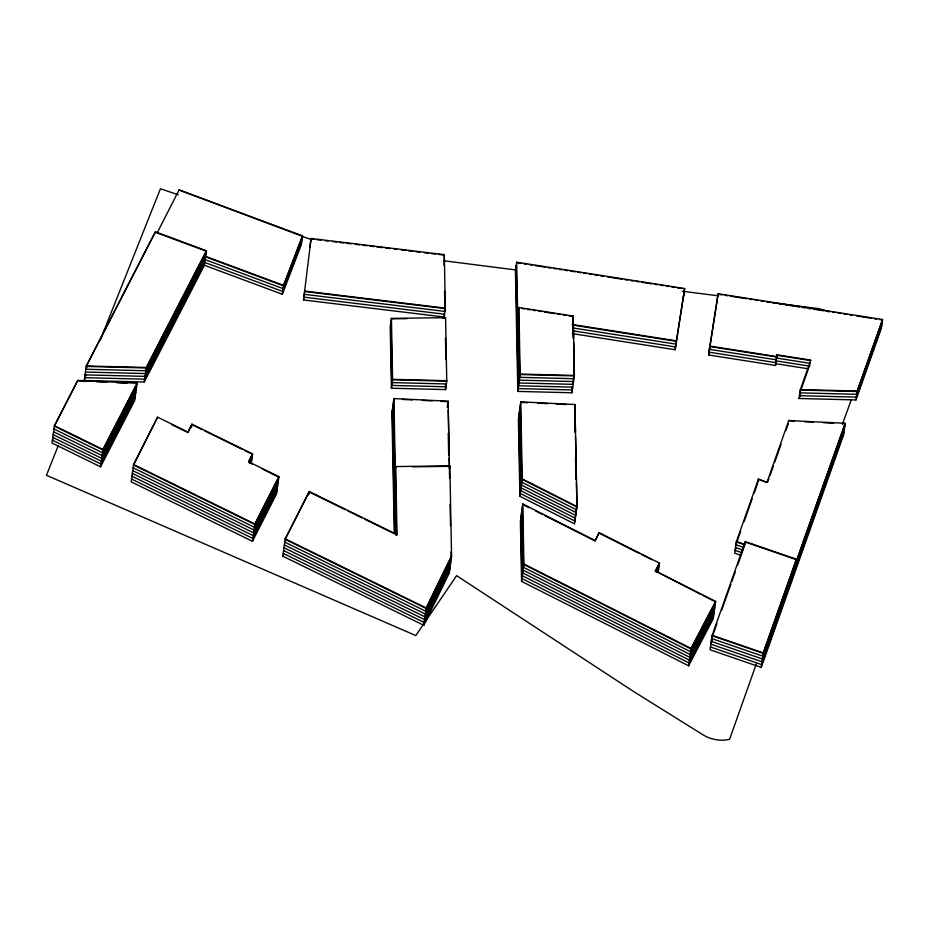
<?xml version="1.0" encoding="UTF-8"?>
<svg xmlns="http://www.w3.org/2000/svg" width="929" height="929" viewBox="0 0 929 929"><rect width="100%" height="100%" fill="white"/><g stroke="black" fill="none" stroke-linecap="round" stroke-linejoin="round"><path stroke-width="1.39" d="M303.528 299.962L304.758 291.056L445.386 308.138L444.155 317.033L303.528 299.962L311.099 238.474L444.329 254.662L445.328 308.602L304.7 291.52M54.428 425.703L52.024 443.04L100.553 466.822L134.682 400.608L137.086 383.271L77.781 380.391L54.428 425.703L102.956 449.485L100.553 466.822M137.016 383.735L102.887 449.961L54.37 426.167L77.781 380.391M86.281 365.968L84.26 380.484L144.262 382.005L204.415 265.288L206.435 250.76L155.422 231.797L86.281 365.968L146.283 367.478L206.435 250.76M155.352 232.262L206.366 251.225L146.213 367.942L86.211 366.432L155.422 231.797M144.262 382.005L146.283 367.478M187.925 432.031L157.605 417.167L133.59 464.5L131.186 481.837L252.491 541.317L276.505 493.973L278.909 476.635L248.577 461.771L252.583 453.875L191.931 424.147L187.867 432.496L171.435 424.448M204.415 265.288L282.335 294.261L301.286 244.757L302.529 235.85L179.1 189.946L302.459 236.314L283.496 285.83L205.588 256.857L145.435 373.563L85.433 372.053M157.605 417.167L133.521 464.976L254.836 524.444L278.839 477.1L262.419 469.052M191.479 427.421L191.931 424.147M252.305 464.094L248.577 461.771M251.353 462.781L252.583 453.875M282.335 294.261L283.566 285.366L302.529 235.85M252.491 541.317L254.894 523.979L278.909 476.635M309.868 247.381L311.099 238.474M423.798 625.298L426.202 607.961L451.633 555.797L449.218 573.135L423.798 625.298L282.822 556.181L285.226 538.843L309.241 491.499L397.066 534.558M308.776 494.785L309.241 491.499M391.446 318.38L392.595 379.787L446.756 381.157L445.572 317.672L391.446 318.38L390.215 327.275L391.423 388.229L445.595 389.588L446.826 380.693L392.653 379.322L391.423 388.229M395.324 469.389L395.719 466.567L449.845 465.87L449.462 468.68L448.126 401.189L393.931 398.553L391.91 413.08L394.291 533.095M444.329 254.662L444.016 265.171M445.572 317.672L442.668 318.182M447.279 407.274L448.126 401.189M683.407 297.419L684.638 288.513L516.675 262.199L515.432 271.105L517.813 391.411L571.985 392.77L574.389 375.432L573.216 316.046L518.905 307.534L517.732 315.965M517.813 391.411L520.217 374.073L574.389 375.432M520.774 401.874L518.37 419.211L519.892 496.283L574.587 523.91L576.99 506.572L574.97 404.51L520.774 401.874L522.237 479.41L576.921 507.037L576.433 482.604M519.892 496.283L522.295 478.946L576.99 506.572M595.071 540.492L522.795 503.971L520.391 521.308L521.575 581.391L688.633 665.779L713.228 618.737L715.632 601.4L655.351 570.94L659.451 563.102L599.17 532.642L595.001 540.957L544.673 515.525M521.575 581.391L523.979 564.054L691.037 648.442L688.633 665.779M573.216 316.046L573.135 338.156M574.517 407.785L574.97 404.51M595.001 540.957L599.17 532.642M572.241 333.604L675.162 349.734L676.405 340.827L572.043 324.476M700.176 594.084L655.351 570.94M658.22 571.997L659.451 563.102M708.606 354.971L709.849 346.076L776.725 356.55L775.494 365.457L708.606 354.971L717.234 299.846M716.851 302.657L718.082 293.761L882.55 319.53L881.319 328.425L855.992 399.934L799.091 398.495L800.322 389.588L857.223 391.028L882.55 319.53M758.424 479.469L766.948 482.406L788.756 420.535L845.193 423.276L796.06 562.022L796.443 559.212L745.279 541.584L744.895 544.394L736.36 541.456L734.734 553.173L740.831 555.263M758.029 482.279L758.482 479.004L766.948 482.406M775.494 365.457L777.004 354.808L810.773 360.092L800.264 390.064L857.165 391.492L882.48 319.994L879.624 319.541M788.756 420.535L794.481 421.29M763.266 652.89L712.102 635.262L710.081 649.789L761.246 667.417L763.266 652.89L796.443 559.212M845.193 423.276L843.567 434.993L761.246 667.417M855.992 399.934L857.223 391.028M684.638 288.513L676.335 341.303L573.414 325.173M675.162 349.734L684.185 291.799M718.082 293.761L709.384 349.35L776.272 359.825L776.551 358.083L810.32 363.378M777.004 354.808L776.667 357.015L709.779 346.54M758.482 479.004L736.302 541.921L744.826 544.858L737.614 565.227M740.715 531.156L735.907 544.731L743.223 547.251M744.083 521.657L752.258 498.571M754.185 493.148L757.553 483.637M736.093 547.645L735.129 550.363L741.214 552.453M745.279 541.584L712.032 635.738L763.197 653.354L796.385 559.676L746.568 542.513M716.933 623.614L711.649 638.548L762.814 656.164L845.135 423.74L842.243 423.601M721.74 610.028L730.879 584.236M731.843 581.519L735.211 572.02M712.218 638.641L711.254 641.358L762.419 658.975L844.74 426.55M767.528 482.488L768.968 478.4M769.944 475.671L773.323 466.114M774.774 462.027L781.057 444.283M785.888 430.638L788.303 423.821M712.311 640.093L710.859 644.169L762.024 661.796L844.356 429.361M809.844 364.714L799.869 392.874L856.77 394.302L882.097 322.804M800.426 393.002L799.486 395.684L856.375 397.113L881.702 325.614M799.091 398.495L800.519 394.477M756.264 664.072L729.602 739.298A33.85 33.096 7.9 0 1 719.708 740.169A40.202 39.308 7.9 0 1 708.49 737.626A48.61 47.53 7.9 0 1 700.849 733.457L634.252 691.942L456.627 575.678L415.797 635.564L46.45 475.288L58.179 445.815M843.962 432.182L761.641 664.607L710.476 646.967M842.44 424.03L851.359 399.644M302.076 239.125L283.113 288.64L205.193 259.667L145.04 376.373L85.038 374.863M301.681 241.935L282.718 291.451L204.81 262.477L144.657 379.183L84.655 377.673L85.979 375.095M83.761 381.505L84.829 378.823M100.286 339.979L160.438 188.773L178.275 194.776M450.786 561.882L425.366 614.046L284.379 544.928M450.008 567.514L424.576 619.666L283.6 550.56M187.867 432.496L191.862 424.611L202.185 429.674M248.519 462.236L252.525 454.351M249.274 462.793L252.131 457.161M250.029 463.35L251.736 459.971M278.456 479.91L254.441 527.254L133.137 467.786M278.061 482.72L254.058 530.064L132.742 470.597M277.678 485.542L253.663 532.874L132.359 473.407M277.283 488.352L253.269 535.685L131.964 476.217M276.9 491.162L252.885 538.495L131.57 479.027M282.822 556.181L284.123 553.626M87.152 366.665L85.816 369.243L145.83 370.752L205.971 254.035M157.222 232.749L179.1 189.946M53.708 437.71L52.419 440.218L100.936 464.012L135.065 397.786M102.956 449.485L137.086 383.271M136.633 386.545L102.504 452.771L53.975 428.977M136.238 389.356L102.109 455.582L53.592 431.788M135.843 392.166L101.725 458.392L53.197 434.598M135.46 394.976L101.331 461.202L52.802 437.408M655.282 571.405L659.393 563.566M656.071 571.985L658.998 566.376M656.849 572.554L658.603 569.187M691.037 648.442L715.632 601.4M715.179 604.674L690.584 651.717L523.526 567.329L522.342 507.257M714.796 607.485L690.189 654.539L523.132 570.139L521.947 510.067M714.401 610.295L689.794 657.349L522.748 572.949L521.552 512.878M714.006 613.105L689.411 660.159L522.353 575.759L521.169 515.688M713.623 615.915L689.016 662.969L521.97 578.581L520.774 518.498M391.388 318.844L407.053 318.635M412.743 466.822L448.359 466.358M573.541 381.529L519.381 380.17L518.057 313.63M446.373 383.967L392.201 382.609L390.993 321.655M572.763 387.149L518.591 385.79L516.21 265.473M77.711 380.855L87.837 381.354M96.523 381.773L106.649 382.26M116.764 382.748L126.89 383.247M520.704 402.35L527.835 402.687M537.821 403.174L547.808 403.662M556.366 404.08L566.342 404.556M402.42 399.435L412.406 399.923M422.381 400.411L432.368 400.887M440.927 401.305L448.057 401.653L448.173 407.425M804.619 421.778L813.293 422.196M823.431 422.695L833.557 423.183M311.041 238.95L313.909 239.299M316.766 239.647L321.062 240.17M325.371 240.692L328.227 241.029M332.524 241.552L336.821 242.074M339.689 242.423L343.985 242.945M346.854 243.293L351.15 243.816M355.447 244.339L359.744 244.861M362.612 245.21L366.909 245.732M369.777 246.08L374.073 246.603M376.942 246.951L382.667 247.648M385.535 247.997L389.832 248.519M394.128 249.042L396.997 249.39M401.293 249.913L405.59 250.435M408.446 250.784L412.755 251.294M415.611 251.643L419.908 252.165M424.205 252.688L428.513 253.211M431.37 253.559L435.666 254.081M438.534 254.43L442.831 254.952M304.306 294.33L444.933 311.412L444.538 291.183M303.911 297.152L444.538 314.223M444.062 260.794L515.909 269.967M682.571 291.265L718.489 295.852M767.342 302.099L770.222 302.459M773.091 302.831L819.064 308.707L828.68 311.598M518.034 262.895L520.879 263.337M523.724 263.778L526.569 264.231M529.414 264.672L532.259 265.125M535.116 265.566L545.079 267.122M547.924 267.575L550.769 268.017M553.614 268.469L556.459 268.911M559.304 269.364L562.161 269.805M565.006 270.246L567.851 270.699M570.696 271.14L574.97 271.814M577.815 272.255L580.66 272.708M583.505 273.149L586.362 273.59M589.207 274.043L592.052 274.485M594.897 274.938L597.742 275.379M600.587 275.82L603.444 276.273M607.705 276.947L621.942 279.176M624.787 279.617L627.632 280.059M630.489 280.512L633.334 280.953M636.179 281.406L639.024 281.847M641.869 282.288L651.833 283.856M654.678 284.297L657.535 284.75M660.38 285.191L663.225 285.644M666.07 286.086L668.915 286.527M671.76 286.98L674.617 287.421M677.462 287.874L681.735 288.536M719.452 294.447L722.309 294.899M725.166 295.341L728.034 295.794M730.891 296.246L746.626 298.708M749.482 299.15L752.339 299.602M755.207 300.055L758.064 300.497M760.921 300.95L763.789 301.391M766.646 301.844L769.502 302.297M772.359 302.738L776.656 303.411M779.512 303.864L782.381 304.306M785.237 304.758L793.819 306.106M796.676 306.547L799.532 307M802.401 307.441L805.257 307.894M808.114 308.347L810.982 308.788M813.839 309.241L823.849 310.809M826.705 311.25L829.574 311.703M832.43 312.156L835.287 312.597M838.155 313.05L841.012 313.491M843.869 313.944L846.737 314.397M849.594 314.838L852.45 315.291M856.747 315.965L871.042 318.206M873.899 318.647L876.767 319.1M521.703 308.451L524.56 308.904M527.417 309.345L530.273 309.798M533.13 310.24L535.987 310.692M538.843 311.134L541.712 311.587M544.568 312.039L554.567 313.607M557.423 314.048L560.292 314.501M563.148 314.943L566.005 315.395M568.862 315.837L571.718 316.29M776.934 355.273L810.703 360.568M573.019 327.983L675.952 344.113M809.925 366.189L776.156 360.893L775.889 362.647L709.001 352.161M572.624 330.794L675.557 346.923M775.773 363.703L808.125 368.778M301.797 236.326L311.412 239.554M735.513 547.553L742.828 550.061M205.646 256.381L283.566 285.366M204.775 430.94L242.19 449.288M244.78 450.553L251.225 453.712M345.333 509.696L309.171 491.975L285.157 539.308L426.144 608.425L451.564 556.262L449.845 465.87M347.922 510.962L362.124 517.929M364.714 519.195L394.419 533.757M133.59 464.5L254.894 523.979M285.226 538.843L426.202 607.961M284.773 542.118L425.749 611.236L451.169 559.072L451.029 551.849M283.995 547.75L424.971 616.856L450.391 564.704L450.31 560.361M283.206 553.37L424.193 622.476L449.613 570.325L449.531 565.993M575.365 518.289L520.67 490.651L519.148 413.591M599.1 533.118L638.862 553.196M641.428 554.497L651.693 559.676M522.725 504.447L529.182 507.698M535.638 510.962L542.083 514.225M702.742 595.384L715.574 601.864L690.967 648.906L523.921 564.518L522.795 503.971M573.147 316.51L573.576 338.237M573.669 342.592L574.331 375.908L520.159 374.538L518.905 307.534M574.9 404.974L575.446 432.287M575.527 436.595L576.386 479.724M573.646 364.226L573.936 378.718L519.764 377.348L518.452 310.82M574.598 412.104L574.993 432.229M575.504 458.102L575.934 479.666M576.444 505.539L576.537 509.847L521.843 482.221L520.321 405.16M576.085 509.789L576.143 512.657L521.448 485.031L519.926 407.97M573.065 379.996L573.158 384.339L518.986 382.98L516.675 262.199M575.643 509.719L575.748 515.479L521.064 487.841L519.532 410.781M572.322 387.068L572.38 389.959L518.208 388.601L515.827 268.295M574.888 516.779L574.97 521.099L520.286 493.473L518.754 416.401M571.869 386.975L571.985 392.77M448.231 410.316L449.113 455.094M449.171 457.974L449.578 478.203M450.089 504.192L450.519 525.86M447.662 404.463L447.72 407.355M448.242 433.344L448.672 455.013M445.467 338.144L445.885 359.616M445.92 383.909L445.978 386.778L391.806 385.419L390.598 324.465M444.097 314.153L444.155 317.033M445.479 383.863L445.595 389.588M449.171 570.243L449.218 573.135M395.719 466.567L396.997 535.023M393.931 398.553L396.555 534.941M393.478 401.839L396.102 534.86M393.083 404.649L395.661 534.79M392.688 407.459L395.185 533.258M392.305 410.27L394.732 533.176"/></g></svg>
